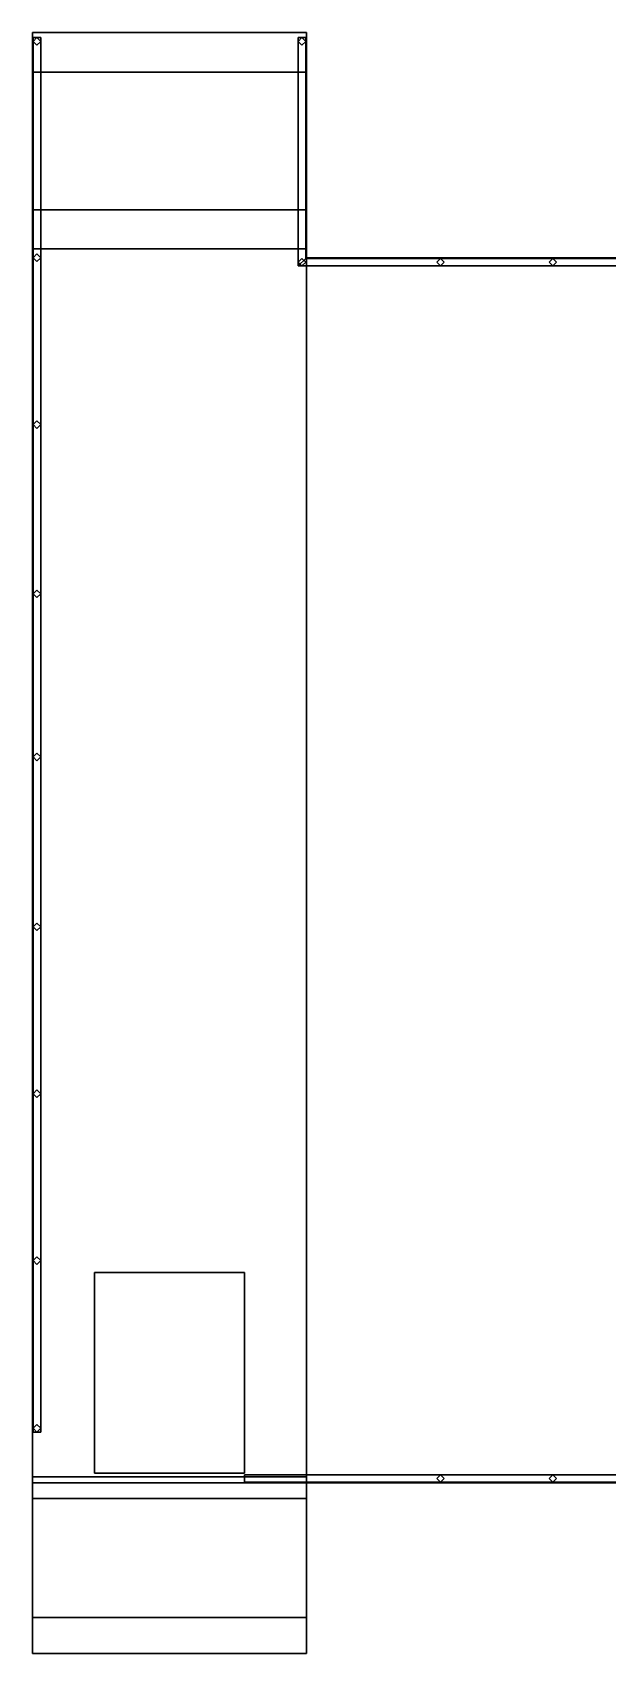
# Model space of a CAD drawing. Header units: millimetres. Extents: x -10.9 to 10.9, y -10.8 to 39.8.
# Drawn here: x -10.95 to -3.27, y -10.83 to 10.83 of the extents above; entities that cross this region are included whole.
import ezdxf

# ---------------------------------------------------------------- set-up
doc = ezdxf.new("R2010")
doc.units = ezdxf.units.MM
doc.layers.add('deck', color=9, linetype='Continuous')
doc.layers.add('pontoon', color=3, linetype='Continuous')

msp = doc.modelspace()

# ---------------------------------------------------------------- linework, layer by layer
for points in [[(-10.12, -5.74, 1.21), (-10.12, -8.42, 1.21), (-10.12, -8.42, 2.71), (-10.12, -5.74, 2.71)], [(-8.12, -5.74, 2.71), (-8.12, -5.74, 1.21), (-10.12, -5.74, 1.21), (-10.12, -5.74, 2.71)], [(-10.12, -5.74, 2.71), (-10.12, -8.42, 2.71), (-8.12, -8.42, 2.71), (-8.12, -5.74, 2.71)], [(-8.12, -8.42, 2.71), (-8.12, -8.42, 1.21), (-8.12, -5.74, 1.21), (-8.12, -5.74, 2.71)], [(-10.12, -8.42, 2.71), (-10.12, -8.42, 1.21), (-8.12, -8.42, 1.21), (-8.12, -8.42, 2.71)]]:
    msp.add_3dface(points)
at = {"layer": 'deck'}
for points in [[(-10.95, 10.83, 1.21), (-10.95, -8.55, 1.21), (-7.29, -8.55, 1.21), (-7.29, 10.83, 1.21)], [(-7.29, 10.83, 1.21), (-7.29, 10.83, 0.87), (-10.95, 10.83, 0.87), (-10.95, 10.83, 1.21)], [(-10.95, 10.83, 0.87), (-10.95, -8.55, 0.87), (-10.95, -8.55, 1.21), (-10.95, 10.83, 1.21)], [(-7.29, 7.82, 1.21), (-7.29, 7.82, 0.87), (-7.29, 10.83, 0.87), (-7.29, 10.83, 1.21)], [(-10.89, 10.76, 1.21), (-10.94, 10.71, 1.21), (-10.94, 10.71, 2.04), (-10.89, 10.76, 2.04)], [(-10.84, 10.76, 2.04), (-10.84, -7.87, 2.04), (-10.94, -7.87, 2.04), (-10.94, 10.76, 2.04)], [(-10.94, 10.76, 2.04), (-10.94, -7.87, 2.04), (-10.84, -7.87, 2.04), (-10.84, 10.76, 2.04)], [(-10.94, 10.71, 1.21), (-10.89, 10.66, 1.21), (-10.89, 10.66, 2.04), (-10.94, 10.71, 2.04)], [(-10.84, 10.71, 1.21), (-10.89, 10.76, 1.21), (-10.89, 10.76, 2.04), (-10.84, 10.71, 2.04)], [(-10.89, 10.66, 1.21), (-10.84, 10.71, 1.21), (-10.84, 10.71, 2.04), (-10.89, 10.66, 2.04)], [(-7.35, 10.76, 1.21), (-7.4, 10.71, 1.21), (-7.4, 10.71, 2.04), (-7.35, 10.76, 2.04)], [(-7.4, 10.76, 2.04), (-7.4, 7.71, 2.04), (-7.3, 7.81, 2.04), (-7.3, 10.76, 2.04)], [(-7.3, 10.76, 2.04), (-7.3, 7.81, 2.04), (-7.4, 7.71, 2.04), (-7.4, 10.76, 2.04)], [(-7.4, 10.71, 1.21), (-7.35, 10.66, 1.21), (-7.35, 10.66, 2.04), (-7.4, 10.71, 2.04)], [(-7.3, 10.71, 1.21), (-7.35, 10.76, 1.21), (-7.35, 10.76, 2.04), (-7.3, 10.71, 2.04)], [(-7.35, 10.66, 1.21), (-7.3, 10.71, 1.21), (-7.3, 10.71, 2.04), (-7.35, 10.66, 2.04)], [(-10.89, 7.87, 1.21), (-10.94, 7.82, 1.21), (-10.94, 7.82, 2.04), (-10.89, 7.87, 2.04)], [(-10.94, 7.82, 1.21), (-10.89, 7.77, 1.21), (-10.89, 7.77, 2.04), (-10.94, 7.82, 2.04)], [(-10.84, 7.82, 1.21), (-10.89, 7.87, 1.21), (-10.89, 7.87, 2.04), (-10.84, 7.82, 2.04)], [(-10.89, 7.77, 1.21), (-10.84, 7.82, 1.21), (-10.84, 7.82, 2.04), (-10.89, 7.77, 2.04)], [(-7.35, 7.81, 1.21), (-7.4, 7.76, 1.21), (-7.4, 7.76, 2.04), (-7.35, 7.81, 2.04)], [(7.3, 7.81, 2.04), (-7.3, 7.81, 2.04), (-7.4, 7.71, 2.04), (7.4, 7.71, 2.04)], [(7.4, 7.71, 2.04), (-7.4, 7.71, 2.04), (-7.3, 7.81, 2.04), (7.3, 7.81, 2.04)], [(-7.3, 7.76, 1.21), (-7.35, 7.81, 1.21), (-7.35, 7.81, 2.04), (-7.3, 7.76, 2.04)], [(-7.29, 7.82, 1.21), (-7.29, -8.55, 1.21), (7.29, -8.55, 1.21), (7.29, 7.82, 1.21)], [(7.29, 7.82, 1.21), (7.29, 7.82, 0.87), (-7.29, 7.82, 0.87), (-7.29, 7.82, 1.21)], [(7.29, 7.82, 0.87), (7.29, -8.55, 0.87), (-7.29, -8.55, 0.87), (-7.29, 7.82, 0.87)], [(-5.5, 7.81, 1.21), (-5.55, 7.76, 1.21), (-5.55, 7.76, 2.04), (-5.5, 7.81, 2.04)], [(-5.45, 7.76, 1.21), (-5.5, 7.81, 1.21), (-5.5, 7.81, 2.04), (-5.45, 7.76, 2.04)], [(-4, 7.81, 1.21), (-4.05, 7.76, 1.21), (-4.05, 7.76, 2.04), (-4, 7.81, 2.04)], [(-3.95, 7.76, 1.21), (-4, 7.81, 1.21), (-4, 7.81, 2.04), (-3.95, 7.76, 2.04)], [(-7.4, 7.76, 1.21), (-7.35, 7.71, 1.21), (-7.35, 7.71, 2.04), (-7.4, 7.76, 2.04)], [(-7.35, 7.71, 1.21), (-7.3, 7.76, 1.21), (-7.3, 7.76, 2.04), (-7.35, 7.71, 2.04)], [(-5.55, 7.76, 1.21), (-5.5, 7.71, 1.21), (-5.5, 7.71, 2.04), (-5.55, 7.76, 2.04)], [(-5.5, 7.71, 1.21), (-5.45, 7.76, 1.21), (-5.45, 7.76, 2.04), (-5.5, 7.71, 2.04)], [(-4.05, 7.76, 1.21), (-4, 7.71, 1.21), (-4, 7.71, 2.04), (-4.05, 7.76, 2.04)], [(-4, 7.71, 1.21), (-3.95, 7.76, 1.21), (-3.95, 7.76, 2.04), (-4, 7.71, 2.04)], [(-10.89, 5.64, 1.21), (-10.94, 5.59, 1.21), (-10.94, 5.59, 2.04), (-10.89, 5.64, 2.04)], [(-10.84, 5.59, 1.21), (-10.89, 5.64, 1.21), (-10.89, 5.64, 2.04), (-10.84, 5.59, 2.04)], [(-10.94, 5.59, 1.21), (-10.89, 5.54, 1.21), (-10.89, 5.54, 2.04), (-10.94, 5.59, 2.04)], [(-10.89, 5.54, 1.21), (-10.84, 5.59, 1.21), (-10.84, 5.59, 2.04), (-10.89, 5.54, 2.04)], [(-10.89, 3.38, 1.21), (-10.94, 3.33, 1.21), (-10.94, 3.33, 2.04), (-10.89, 3.38, 2.04)], [(-10.94, 3.33, 1.21), (-10.89, 3.28, 1.21), (-10.89, 3.28, 2.04), (-10.94, 3.33, 2.04)], [(-10.84, 3.33, 1.21), (-10.89, 3.38, 1.21), (-10.89, 3.38, 2.04), (-10.84, 3.33, 2.04)], [(-10.89, 3.28, 1.21), (-10.84, 3.33, 1.21), (-10.84, 3.33, 2.04), (-10.89, 3.28, 2.04)], [(-10.89, 1.2, 1.21), (-10.94, 1.15, 1.21), (-10.94, 1.15, 2.04), (-10.89, 1.2, 2.04)], [(-10.94, 1.15, 1.21), (-10.89, 1.1, 1.21), (-10.89, 1.1, 2.04), (-10.94, 1.15, 2.04)], [(-10.84, 1.15, 1.21), (-10.89, 1.2, 1.21), (-10.89, 1.2, 2.04), (-10.84, 1.15, 2.04)], [(-10.89, 1.1, 1.21), (-10.84, 1.15, 1.21), (-10.84, 1.15, 2.04), (-10.89, 1.1, 2.04)], [(-10.89, -1.07, 1.21), (-10.94, -1.12, 1.21), (-10.94, -1.12, 2.04), (-10.89, -1.07, 2.04)], [(-10.84, -1.12, 1.21), (-10.89, -1.07, 1.21), (-10.89, -1.07, 2.04), (-10.84, -1.12, 2.04)], [(-10.94, -1.12, 1.21), (-10.89, -1.17, 1.21), (-10.89, -1.17, 2.04), (-10.94, -1.12, 2.04)], [(-10.89, -1.17, 1.21), (-10.84, -1.12, 1.21), (-10.84, -1.12, 2.04), (-10.89, -1.17, 2.04)], [(-10.89, -3.3, 1.21), (-10.94, -3.35, 1.21), (-10.94, -3.35, 2.04), (-10.89, -3.3, 2.04)], [(-10.94, -3.35, 1.21), (-10.89, -3.4, 1.21), (-10.89, -3.4, 2.04), (-10.94, -3.35, 2.04)], [(-10.84, -3.35, 1.21), (-10.89, -3.3, 1.21), (-10.89, -3.3, 2.04), (-10.84, -3.35, 2.04)], [(-10.89, -3.4, 1.21), (-10.84, -3.35, 1.21), (-10.84, -3.35, 2.04), (-10.89, -3.4, 2.04)], [(-10.89, -5.53, 1.21), (-10.94, -5.58, 1.21), (-10.94, -5.58, 2.04), (-10.89, -5.53, 2.04)], [(-10.94, -5.58, 1.21), (-10.89, -5.63, 1.21), (-10.89, -5.63, 2.04), (-10.94, -5.58, 2.04)], [(-10.84, -5.58, 1.21), (-10.89, -5.53, 1.21), (-10.89, -5.53, 2.04), (-10.84, -5.58, 2.04)], [(-10.89, -5.63, 1.21), (-10.84, -5.58, 1.21), (-10.84, -5.58, 2.04), (-10.89, -5.63, 2.04)], [(-10.89, -7.77, 1.21), (-10.94, -7.82, 1.21), (-10.94, -7.82, 2.04), (-10.89, -7.77, 2.04)], [(-10.84, -7.82, 1.21), (-10.89, -7.77, 1.21), (-10.89, -7.77, 2.04), (-10.84, -7.82, 2.04)], [(-10.94, -7.82, 1.21), (-10.89, -7.87, 1.21), (-10.89, -7.87, 2.04), (-10.94, -7.82, 2.04)], [(-10.89, -7.87, 1.21), (-10.84, -7.82, 1.21), (-10.84, -7.82, 2.04), (-10.89, -7.87, 2.04)], [(8.12, -8.44, 2.04), (-8.12, -8.44, 2.04), (-8.12, -8.54, 2.04), (8.12, -8.54, 2.04)], [(8.12, -8.54, 2.04), (-8.12, -8.54, 2.04), (-8.12, -8.44, 2.04), (8.12, -8.44, 2.04)], [(-5.5, -8.44, 1.21), (-5.55, -8.49, 1.21), (-5.55, -8.49, 2.04), (-5.5, -8.44, 2.04)], [(-5.45, -8.49, 1.21), (-5.5, -8.44, 1.21), (-5.5, -8.44, 2.04), (-5.45, -8.49, 2.04)], [(-4, -8.44, 1.21), (-4.05, -8.49, 1.21), (-4.05, -8.49, 2.04), (-4, -8.44, 2.04)], [(-3.95, -8.49, 1.21), (-4, -8.44, 1.21), (-4, -8.44, 2.04), (-3.95, -8.49, 2.04)], [(-10.95, -8.55, 1.21), (-10.95, -8.55, 0.87), (10.95, -8.55, 0.87), (10.95, -8.55, 1.21)], [(-5.55, -8.49, 1.21), (-5.5, -8.54, 1.21), (-5.5, -8.54, 2.04), (-5.55, -8.49, 2.04)], [(-5.5, -8.54, 1.21), (-5.45, -8.49, 1.21), (-5.45, -8.49, 2.04), (-5.5, -8.54, 2.04)], [(-4.05, -8.49, 1.21), (-4, -8.54, 1.21), (-4, -8.54, 2.04), (-4.05, -8.49, 2.04)], [(-4, -8.54, 1.21), (-3.95, -8.49, 1.21), (-3.95, -8.49, 2.04), (-4, -8.54, 2.04)]]:
    msp.add_3dface(points, dxfattribs=at)
at = {"layer": 'pontoon'}
for points in [[(-10.95, 10.83, 0.5), (-10.95, -10.83, 0.5), (-10.95, -10.83, 0.87), (-10.95, 10.83, 0.87)], [(-10.95, 10.3), (-10.95, -10.35), (-10.95, -10.83, 0.5), (-10.95, 10.83, 0.5)], [(-7.29, 10.83, 0.5), (-7.29, 10.3), (-10.95, 10.3), (-10.95, 10.83, 0.5)], [(-7.29, 10.83, 0.87), (-7.29, 10.83, 0.5), (-10.95, 10.83, 0.5), (-10.95, 10.83, 0.87)], [(-7.29, -10.83, 0.87), (-7.29, -10.83, 0.5), (-7.29, 10.83, 0.5), (-7.29, 10.83, 0.87)], [(-7.29, -10.83, 0.5), (-7.29, -10.35), (-7.29, 10.3), (-7.29, 10.83, 0.5)], [(-10.95, 8.46, -0.93), (-10.95, -8.76, -0.93), (-10.95, -10.35), (-10.95, 10.3)], [(-7.29, 10.3), (-7.29, 8.46, -0.93), (-10.95, 8.46, -0.93), (-10.95, 10.3)], [(-7.29, -10.35), (-7.29, -8.76, -0.93), (-7.29, 8.46, -0.93), (-7.29, 10.3)], [(-10.95, 7.94, -1.03), (-10.95, -8.47, -1.03), (-10.95, -8.76, -0.93), (-10.95, 8.46, -0.93)], [(-7.29, 8.46, -0.93), (-7.29, 7.94, -1.03), (-10.95, 7.94, -1.03), (-10.95, 8.46, -0.93)], [(-7.29, -8.76, -0.93), (-7.29, -8.47, -1.03), (-7.29, 7.94, -1.03), (-7.29, 8.46, -0.93)], [(-7.29, 7.94, -1.03), (-7.29, -8.47, -1.03), (-10.95, -8.47, -1.03), (-10.95, 7.94, -1.03)], [(-10.95, -8.76, -0.93), (-10.95, -8.47, -1.03), (-7.29, -8.47, -1.03), (-7.29, -8.76, -0.93)], [(-10.95, -8.55, 0.87), (-10.95, -10.83, 0.87), (-7.29, -10.83, 0.87), (-7.29, -8.55, 0.87)], [(-10.95, -10.35), (-10.95, -8.76, -0.93), (-7.29, -8.76, -0.93), (-7.29, -10.35)], [(-10.95, -10.83, 0.5), (-10.95, -10.35), (-7.29, -10.35), (-7.29, -10.83, 0.5)], [(-10.95, -10.83, 0.87), (-10.95, -10.83, 0.5), (-7.29, -10.83, 0.5), (-7.29, -10.83, 0.87)]]:
    msp.add_3dface(points, dxfattribs=at)

doc.saveas('drawing.dxf')
